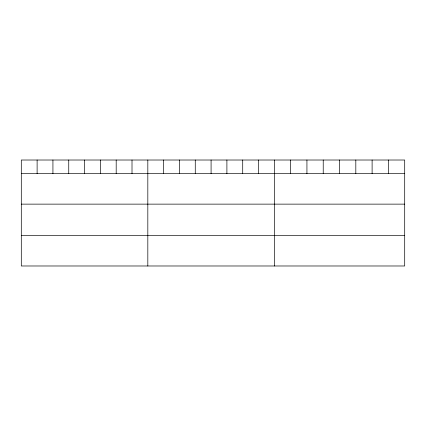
<?xml version="1.0" encoding="UTF-8"?>
<svg xmlns="http://www.w3.org/2000/svg" width="426" height="426" viewBox="0 0 426 426"><rect width="100%" height="100%" fill="white"/><g stroke="black" fill="none" stroke-linecap="round" stroke-linejoin="round"><path stroke-width="0.64" d="M404.7 173.67L404.7 265.984L21.3 265.984L21.3 160.016L404.7 160.016L404.7 173.67L21.3 173.67M21.3 204.134L404.7 204.134M21.3 235.519L404.7 235.519M388.405 160.016L388.405 173.67M372.111 160.016L372.111 173.67M355.817 160.016L355.817 173.67M339.522 160.016L339.522 173.67M323.227 160.016L323.227 173.67M306.933 160.016L306.933 173.67M290.638 160.016L290.638 173.67M274.344 160.016L274.344 265.984M258.529 160.016L258.529 173.67M242.713 160.016L242.713 173.67M226.898 160.016L226.898 173.67M211.083 160.016L211.083 173.67M195.268 160.016L195.268 173.67M179.452 160.016L179.452 173.67M163.637 160.016L163.637 173.67M147.822 160.016L147.822 265.984M132.007 160.016L132.007 173.67M116.191 160.016L116.191 173.67M100.376 160.016L100.376 173.67M84.561 160.016L84.561 173.67M68.746 160.016L68.746 173.67M52.931 160.016L52.931 173.67M37.115 160.016L37.115 173.67"/></g></svg>
